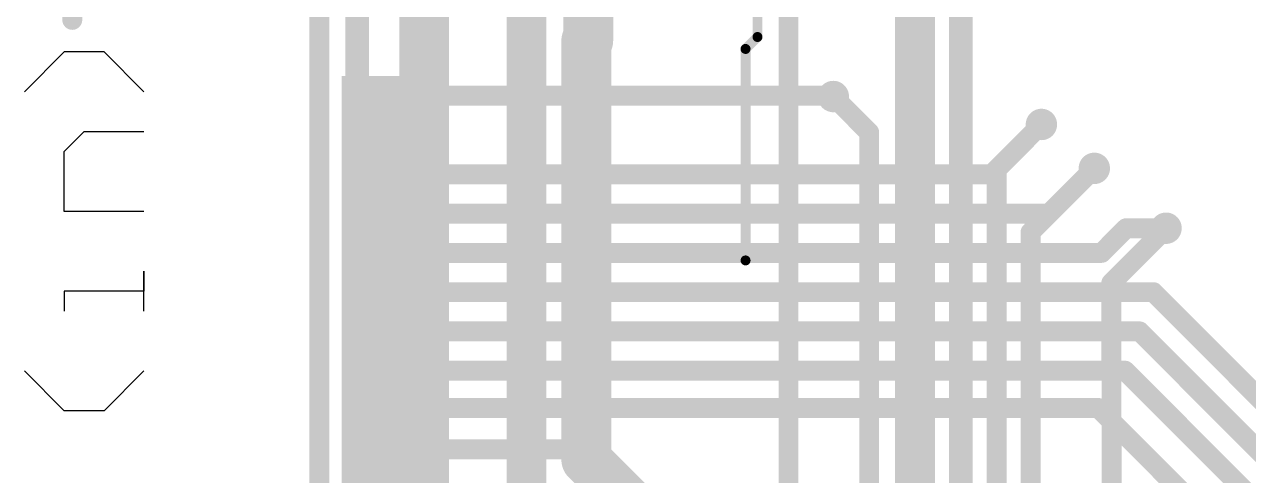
# Model space of a CAD drawing. Header units: millimetres. Extents: x 0.85 to 4.91, y 0.77 to 5.15.
# Drawn here: x 0.852 to 1.466, y 2.989 to 3.215 of the extents above; entities that cross this region are included whole.
import ezdxf

# ---------------------------------------------------------------- set-up
doc = ezdxf.new("R2010")
doc.units = ezdxf.units.MM
doc.header["$MEASUREMENT"] = 0
for name, color, linetype in [('BottomLayer', 5, 'Continuous'), ('Mechanical1', 6, 'Continuous'), ('Mechanical2', 216, 'Continuous'), ('MultiLayer', 9, 'Continuous'), ('TopLayer', 1, 'Continuous'), ('TopOverlay', 2, 'Continuous'), ('TopPaste', 8, 'Continuous'), ('TopSolder', 216, 'Continuous'), ('ViaHoleLayer', 16, 'Continuous')]:
    doc.layers.add(name, color=color, linetype=linetype)

# ---------------------------------------------------------------- blocks, each defined once
blk = doc.blocks.new('0524352471_209')
at = {"layer": 'TopLayer'}
for points in [[(0.04331, 0.02215), (0.05512, 0.02215), (0.04331, 0.05364), (0.05512, 0.05364)], [(0.06299, 0.02215), (0.0748, 0.02215), (0.06299, 0.05364), (0.0748, 0.05364)], [(0.08268, 0.02215), (0.09449, 0.02215), (0.08268, 0.05364), (0.09449, 0.05364)], [(0.10236, 0.02215), (0.11417, 0.02215), (0.10236, 0.05364), (0.11417, 0.05364)], [(0.12205, 0.02215), (0.13386, 0.02215), (0.12205, 0.05364), (0.13386, 0.05364)], [(0.14173, 0.02215), (0.15354, 0.02215), (0.14173, 0.05364), (0.15354, 0.05364)], [(0.16142, 0.02215), (0.17323, 0.02215), (0.16142, 0.05364), (0.17323, 0.05364)], [(0.1811, 0.02215), (0.19291, 0.02215), (0.1811, 0.05364), (0.19291, 0.05364)], [(0.20079, 0.02215), (0.2126, 0.02215), (0.20079, 0.05364), (0.2126, 0.05364)], [(0.22047, 0.02215), (0.23228, 0.02215), (0.22047, 0.05364), (0.23228, 0.05364)]]:
    blk.add_solid(points, dxfattribs=at)
at = {"layer": 'TopOverlay', "const_width": 0.005}
for points in [[(0.14385, -0.145), (0.24985, -0.145)], [(0.24985, -0.145), (0.25585, -0.151)], [(0.25585, -0.151), (0.34185, -0.151)]]:
    blk.add_lwpolyline(points, dxfattribs=at)
at = {"layer": 'TopOverlay', "const_width": 0.0025}
for points in [[(0.1426, -0.145, 1), (0.1451, -0.145, 1)], [(0.2486, -0.145, 1), (0.2511, -0.145, 1)], [(0.2486, -0.145, 1), (0.2511, -0.145, 1)], [(0.2546, -0.151, 1), (0.2571, -0.151, 1)], [(0.2546, -0.151, 1), (0.2571, -0.151, 1)]]:
    blk.add_lwpolyline(points, format="xyb", close=True, dxfattribs=at)
at = {"layer": 'TopPaste'}
for points in [[(0.04331, 0.02215), (0.05512, 0.02215), (0.04331, 0.05364), (0.05512, 0.05364)], [(0.06299, 0.02215), (0.0748, 0.02215), (0.06299, 0.05364), (0.0748, 0.05364)], [(0.08268, 0.02215), (0.09449, 0.02215), (0.08268, 0.05364), (0.09449, 0.05364)], [(0.10236, 0.02215), (0.11417, 0.02215), (0.10236, 0.05364), (0.11417, 0.05364)], [(0.12205, 0.02215), (0.13386, 0.02215), (0.12205, 0.05364), (0.13386, 0.05364)], [(0.14173, 0.02215), (0.15354, 0.02215), (0.14173, 0.05364), (0.15354, 0.05364)], [(0.16142, 0.02215), (0.17323, 0.02215), (0.16142, 0.05364), (0.17323, 0.05364)], [(0.1811, 0.02215), (0.19291, 0.02215), (0.1811, 0.05364), (0.19291, 0.05364)], [(0.20079, 0.02215), (0.2126, 0.02215), (0.20079, 0.05364), (0.2126, 0.05364)], [(0.22047, 0.02215), (0.23228, 0.02215), (0.22047, 0.05364), (0.23228, 0.05364)]]:
    blk.add_solid(points, dxfattribs=at)
at = {"layer": 'TopSolder'}
for points in [[(0.01962, 0.01815), (0.03943, 0.01815), (0.01962, 0.05764), (0.03943, 0.05764)], [(0.03931, 0.01815), (0.05912, 0.01815), (0.03931, 0.05764), (0.05912, 0.05764)], [(0.05899, 0.01815), (0.0788, 0.01815), (0.05899, 0.05764), (0.0788, 0.05764)], [(0.07868, 0.01815), (0.09849, 0.01815), (0.07868, 0.05764), (0.09849, 0.05764)], [(0.09836, 0.01815), (0.11817, 0.01815), (0.09836, 0.05764), (0.11817, 0.05764)], [(0.11805, 0.01815), (0.13786, 0.01815), (0.11805, 0.05764), (0.13786, 0.05764)], [(0.13773, 0.01815), (0.15754, 0.01815), (0.13773, 0.05764), (0.15754, 0.05764)], [(0.15742, 0.01815), (0.17723, 0.01815), (0.15742, 0.05764), (0.17723, 0.05764)], [(0.1771, 0.01815), (0.19691, 0.01815), (0.1771, 0.05764), (0.19691, 0.05764)], [(0.19679, 0.01815), (0.2166, 0.01815), (0.19679, 0.05764), (0.2166, 0.05764)], [(0.21647, 0.01815), (0.23628, 0.01815), (0.21647, 0.05764), (0.23628, 0.05764)]]:
    blk.add_solid(points, dxfattribs=at)

msp = doc.modelspace()

# ---------------------------------------------------------------- linework, layer by layer
at = {"layer": 'BottomLayer'}
for points, const_width in [([(1.019, 2.309), (1.019, 3.415)], 0.012), ([(1.05263, 2.319), (1.05263, 3.38147)], 0.025), ([(1.299, 2.776), (1.299, 3.375)], 0.02), ([(1.2355, 2.8655), (1.2355, 3.3555)], 0.01), ([(1.322, 2.74346), (1.322, 3.345)], 0.012), ([(1.104, 2.956), (1.104, 3.271)], 0.02), ([(1.134, 3.00221), (1.134, 3.207)], 0.025), ([(1.258, 3.179), (1.276, 3.161)], 0.01), ([(1.276, 2.733), (1.276, 3.161)], 0.01), ([(1.34, 3.14255), (1.36245, 3.165)], 0.01), ([(1.34, 2.736), (1.34, 3.14255)], 0.01), ([(1.357, 3.111), (1.389, 3.143)], 0.01), ([(1.357, 2.72896), (1.357, 3.111)], 0.01), ([(1.39753, 3.08553), (1.425, 3.113)], 0.01), ([(1.39753, 3.082), (1.39753, 3.08553)], 0.01), ([(1.39753, 3.082), (1.39787, 2.89213)], 0.01), ([(1.134, 2.997), (1.164, 2.967)], 0.025)]:
    msp.add_lwpolyline(points, dxfattribs=dict(at, const_width=const_width))
for points, const_width in [([(1.12775, 3.207, 1), (1.14025, 3.207, 1)], 0.0125), ([(1.13106, 3.207, 1), (1.13894, 3.207, 1)], 0.00787), ([(1.25406, 3.179, 1), (1.26194, 3.179, 1)], 0.00787), ([(1.2555, 3.179, 1), (1.2605, 3.179, 1)], 0.005), ([(1.35851, 3.165, 1), (1.36639, 3.165, 1)], 0.00787), ([(1.2735, 3.161, 1), (1.2785, 3.161, 1)], 0.005), ([(1.2735, 3.161, 1), (1.2785, 3.161, 1)], 0.005), ([(1.35995, 3.165, 1), (1.36495, 3.165, 1)], 0.005), ([(1.3375, 3.14255, 1), (1.3425, 3.14255, 1)], 0.005), ([(1.3375, 3.14255, 1), (1.3425, 3.14255, 1)], 0.005), ([(1.38506, 3.143, 1), (1.39294, 3.143, 1)], 0.00787), ([(1.3865, 3.143, 1), (1.3915, 3.143, 1)], 0.005), ([(1.3545, 3.111, 1), (1.3595, 3.111, 1)], 0.005), ([(1.3545, 3.111, 1), (1.3595, 3.111, 1)], 0.005), ([(1.42106, 3.113, 1), (1.42894, 3.113, 1)], 0.00787), ([(1.4225, 3.113, 1), (1.4275, 3.113, 1)], 0.005), ([(1.39503, 3.08553, 1), (1.40003, 3.08553, 1)], 0.005), ([(1.39503, 3.08553, 1), (1.40003, 3.08553, 1)], 0.005), ([(1.39503, 3.082, 1), (1.40003, 3.082, 1)], 0.005), ([(1.39503, 3.082, 1), (1.40003, 3.082, 1)], 0.005), ([(1.12775, 3.00221, 1), (1.14025, 3.00221, 1)], 0.0125), ([(1.12775, 2.997, 1), (1.14025, 2.997, 1)], 0.0125), ([(1.13006, 3.00221, 1), (1.13794, 3.00221, 1)], 0.00787)]:
    msp.add_lwpolyline(points, format="xyb", close=True, dxfattribs=dict(at, const_width=const_width))
at = {"layer": 'Mechanical1'}
for p, q in [((0.872, 3.20142), (0.85201, 3.18143)), ((0.892, 3.20142), (0.872, 3.20142)), ((0.91199, 3.18143), (0.892, 3.20142)), ((0.872, 3.15144), (0.882, 3.16144)), ((0.882, 3.16144), (0.91199, 3.16144)), ((0.872, 3.12145), (0.872, 3.15144)), ((0.91199, 3.12145), (0.872, 3.12145)), ((0.91199, 3.07147), (0.91199, 3.09146)), ((0.91199, 3.09146), (0.91199, 3.08146)), ((0.91199, 3.08146), (0.872, 3.08146)), ((0.872, 3.08146), (0.872, 3.07147)), ((0.872, 3.02148), (0.85201, 3.04148)), ((0.91199, 3.04148), (0.892, 3.02148)), ((0.892, 3.02148), (0.872, 3.02148))]:
    msp.add_line(p, q, dxfattribs=at)
at = {"layer": 'Mechanical1', "const_width": 0.01}
msp.add_lwpolyline([(0.876, 3.21742), (0.876, 5)], dxfattribs=at)
at = {"layer": 'Mechanical1', "const_width": 0.005}
msp.add_lwpolyline([(0.8735, 3.21742, 1), (0.8785, 3.21742, 1)], format="xyb", close=True, dxfattribs=at)
at = {"layer": 'Mechanical2', "const_width": 0.01}
msp.add_lwpolyline([(1, 0.965), (1, 5)], dxfattribs=at)
at = {"layer": 'MultiLayer', "const_width": 0.00787}
for points in [[(1.13106, 3.207, 1), (1.13894, 3.207, 1)], [(1.25406, 3.179, 1), (1.26194, 3.179, 1)], [(1.35851, 3.165, 1), (1.36639, 3.165, 1)], [(1.38506, 3.143, 1), (1.39294, 3.143, 1)], [(1.42106, 3.113, 1), (1.42894, 3.113, 1)], [(1.13006, 3.00221, 1), (1.13794, 3.00221, 1)]]:
    msp.add_lwpolyline(points, format="xyb", close=True, dxfattribs=at)
at = {"layer": 'TopLayer'}
for points, const_width in [([(1.135, 3.207), (1.135, 3.24767)], 0.025), ([(1.03105, 3.17938), (1.258, 3.17938)], 0.01), ([(1.33746, 3.14001), (1.36245, 3.165)], 0.01), ([(1.36632, 3.12032), (1.389, 3.143)], 0.01), ([(1.03105, 3.14001), (1.33746, 3.14001)], 0.01), ([(1.03105, 3.12032), (1.36632, 3.12032)], 0.01), ([(1.39264, 3.10064), (1.405, 3.113)], 0.01), ([(1.405, 3.113), (1.425, 3.113)], 0.01), ([(1.03105, 3.10064), (1.39264, 3.10064)], 0.01), ([(1.03105, 3.08095), (1.41865, 3.08095)], 0.01), ([(1.41865, 3.08095), (1.5576, 2.942)], 0.01), ([(1.03105, 3.06127), (1.41173, 3.06127)], 0.01), ([(1.41173, 3.06127), (1.56002, 2.91298)], 0.01), ([(1.03105, 3.04158), (1.40442, 3.04158)], 0.01), ([(1.40442, 3.04158), (1.553, 2.893)], 0.01), ([(1.03105, 3.0219), (1.03205, 3.0229)], 0.01), ([(1.03205, 3.0229), (1.39094, 3.0229)], 0.01), ([(1.39094, 3.0229), (1.536, 2.87784)], 0.01), ([(1.03105, 3.00221), (1.134, 3.00221)], 0.01)]:
    msp.add_lwpolyline(points, dxfattribs=dict(at, const_width=const_width))
for points, const_width in [([(1.12875, 3.207, 1), (1.14125, 3.207, 1)], 0.0125), ([(1.13106, 3.207, 1), (1.13894, 3.207, 1)], 0.00787), ([(1.02855, 3.17938, 1), (1.03355, 3.17938, 1)], 0.005), ([(1.25406, 3.179, 1), (1.26194, 3.179, 1)], 0.00787), ([(1.2555, 3.17938, 1), (1.2605, 3.17938, 1)], 0.005), ([(1.35851, 3.165, 1), (1.36639, 3.165, 1)], 0.00787), ([(1.35995, 3.165, 1), (1.36495, 3.165, 1)], 0.005), ([(1.38506, 3.143, 1), (1.39294, 3.143, 1)], 0.00787), ([(1.3865, 3.143, 1), (1.3915, 3.143, 1)], 0.005), ([(1.02855, 3.14001, 1), (1.03355, 3.14001, 1)], 0.005), ([(1.33496, 3.14001, 1), (1.33996, 3.14001, 1)], 0.005), ([(1.33496, 3.14001, 1), (1.33996, 3.14001, 1)], 0.005), ([(1.02855, 3.12032, 1), (1.03355, 3.12032, 1)], 0.005), ([(1.36382, 3.12032, 1), (1.36882, 3.12032, 1)], 0.005), ([(1.36382, 3.12032, 1), (1.36882, 3.12032, 1)], 0.005), ([(1.4025, 3.113, 1), (1.4075, 3.113, 1)], 0.005), ([(1.4025, 3.113, 1), (1.4075, 3.113, 1)], 0.005), ([(1.42106, 3.113, 1), (1.42894, 3.113, 1)], 0.00787), ([(1.4225, 3.113, 1), (1.4275, 3.113, 1)], 0.005), ([(1.02855, 3.10064, 1), (1.03355, 3.10064, 1)], 0.005), ([(1.39014, 3.10064, 1), (1.39514, 3.10064, 1)], 0.005), ([(1.39014, 3.10064, 1), (1.39514, 3.10064, 1)], 0.005), ([(1.02855, 3.08095, 1), (1.03355, 3.08095, 1)], 0.005), ([(1.41615, 3.08095, 1), (1.42115, 3.08095, 1)], 0.005), ([(1.41615, 3.08095, 1), (1.42115, 3.08095, 1)], 0.005), ([(1.02855, 3.06127, 1), (1.03355, 3.06127, 1)], 0.005), ([(1.40923, 3.06127, 1), (1.41423, 3.06127, 1)], 0.005), ([(1.40923, 3.06127, 1), (1.41423, 3.06127, 1)], 0.005), ([(1.02855, 3.04158, 1), (1.03355, 3.04158, 1)], 0.005), ([(1.40192, 3.04158, 1), (1.40692, 3.04158, 1)], 0.005), ([(1.40192, 3.04158, 1), (1.40692, 3.04158, 1)], 0.005), ([(1.02855, 3.0219, 1), (1.03355, 3.0219, 1)], 0.005), ([(1.02955, 3.0229, 1), (1.03455, 3.0229, 1)], 0.005), ([(1.02955, 3.0229, 1), (1.03455, 3.0229, 1)], 0.005), ([(1.38844, 3.0229, 1), (1.39344, 3.0229, 1)], 0.005), ([(1.38844, 3.0229, 1), (1.39344, 3.0229, 1)], 0.005), ([(1.02855, 3.00221, 1), (1.03355, 3.00221, 1)], 0.005), ([(1.13006, 3.00221, 1), (1.13794, 3.00221, 1)], 0.00787), ([(1.1315, 3.00221, 1), (1.1365, 3.00221, 1)], 0.005)]:
    msp.add_lwpolyline(points, format="xyb", close=True, dxfattribs=dict(at, const_width=const_width))
at = {"layer": 'ViaHoleLayer', "const_width": 0.00394}
for points in [[(1.13303, 3.207, 1), (1.13697, 3.207, 1)], [(1.25603, 3.179, 1), (1.25997, 3.179, 1)], [(1.36048, 3.165, 1), (1.36442, 3.165, 1)], [(1.38703, 3.143, 1), (1.39097, 3.143, 1)], [(1.42303, 3.113, 1), (1.42697, 3.113, 1)], [(1.13203, 3.00221, 1), (1.13597, 3.00221, 1)]]:
    msp.add_lwpolyline(points, format="xyb", close=True, dxfattribs=at)

# ---------------------------------------------------------------- block references
at = {"rotation": 90}
msp.add_blockref('0524352471_209', (1.06894, 2.953), dxfattribs=at)

doc.saveas('drawing.dxf')
